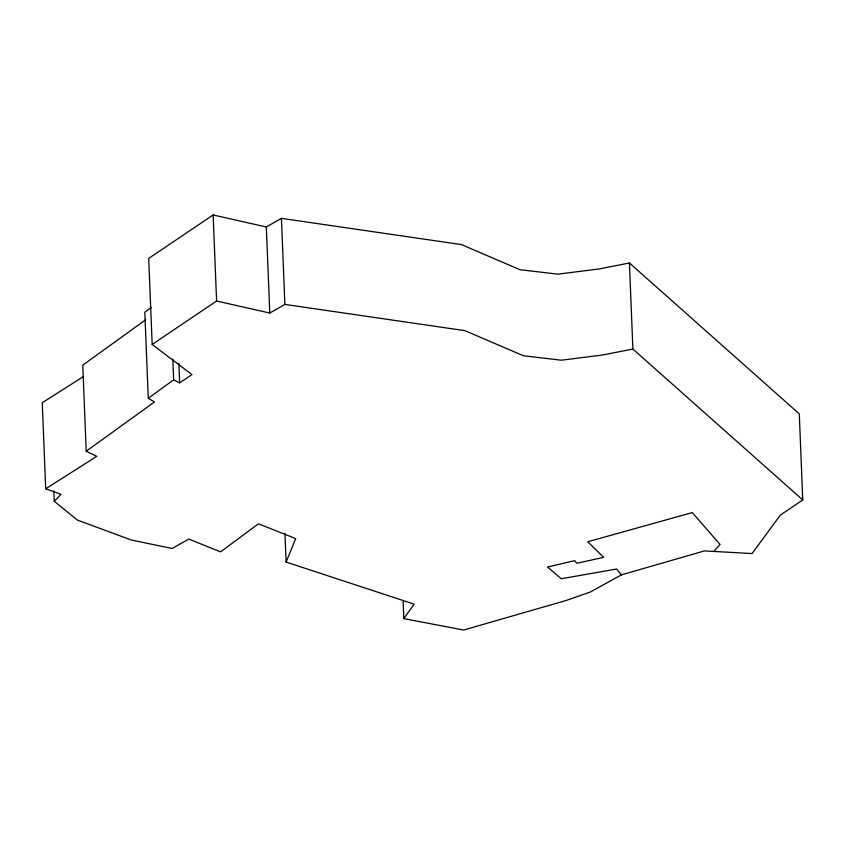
<?xml version="1.0" encoding="UTF-8"?>
<svg xmlns="http://www.w3.org/2000/svg" width="845" height="845" viewBox="0 0 845 845"><rect width="100%" height="100%" fill="white"/><g stroke="black" fill="none" stroke-linecap="round" stroke-linejoin="round"><path stroke-width="1.27" d="M172.824 358.977L173.658 379.838L179.647 382.901L191.963 374.599L152.174 344.454L148.709 258.401L213.141 214.968L266.333 226.988L281.427 218.348L461.476 244.585L519.928 269.703L557.837 274.15L598.83 268.995L629.43 262.985L799.296 413.892L802.75 499.955L780.305 515.133L752.092 553.559L704.403 550.919L621.466 574.853L590.18 592.081L565.643 600.637L463.651 630.032L403.804 618.603L414.145 604.154L286.106 562.062L295.718 538.603L258.486 523.794L220.534 551.848L188.752 539.057L172.126 548.489L131.292 540.008L77.307 520.024L54.26 501.254L53.837 490.829M713.856 551.468L720.077 544.455L692.298 512.577L587.708 541.751L603.668 557.383L576.734 563.266L574.642 560.657L547.539 567.048L561.249 578.74L616.544 569.023L621.466 574.853M54.26 501.254L61.051 494.336L45.704 488.79L42.25 402.727L83.338 376.616M151.16 307.612L144.812 312.217L148.266 398.28L154.487 401.966L86.211 451.198L96.784 456.332L45.704 488.79M148.266 398.28L173.658 379.838M145.689 319.759L82.757 365.146L86.211 451.198M152.174 344.454L216.595 301.021L269.787 313.041L284.881 304.411L464.94 330.649L523.382 355.766L561.291 360.202L602.284 355.048L632.884 349.048L802.75 499.955M629.43 262.985L632.884 349.048M403.076 600.351L403.804 618.603M281.427 218.348L284.881 304.411M284.955 533.375L286.106 562.062M266.333 226.988L269.787 313.041M213.141 214.968L216.595 301.021M178.865 363.339L179.647 382.901"/></g></svg>
